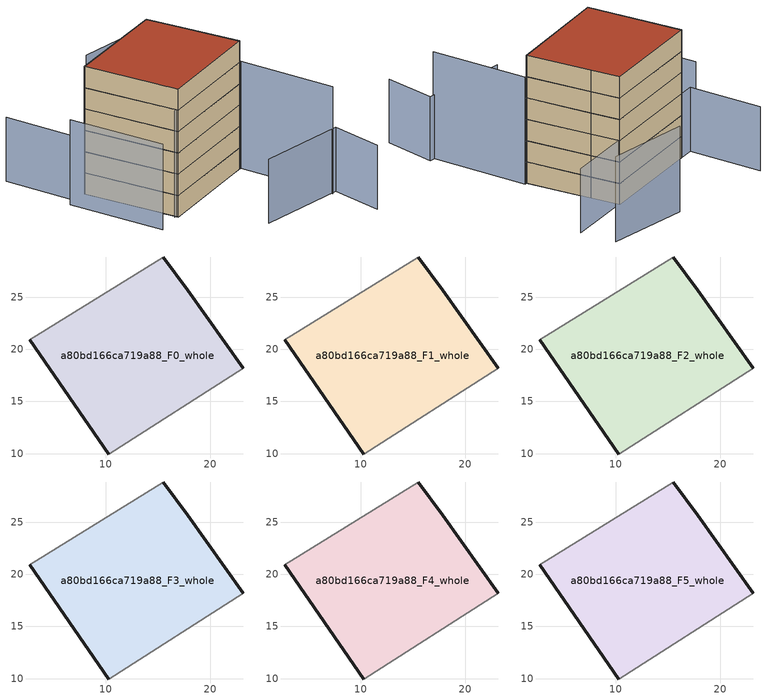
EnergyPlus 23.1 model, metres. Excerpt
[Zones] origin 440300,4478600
a80bd166ca719a88_F0_whole
 floor ground (EU_floor_Construction): 23.16,18.18 17.84,25.64 15.49,28.85 2.71,20.92 10.29,9.96 z0
 wall outside (EU_wall_Construction): 15.49,28.85 17.84,25.64 23.16,18.18 / 10.29,9.96 2.71,20.92 z0:3
 wall adiabatic (EU_wall_Construction): 2.71,20.92 15.49,28.85 / 23.16,18.18 10.29,9.96 z0:3
a80bd166ca719a88_F1_whole
 floor to a80bd166ca719a88_F0_whole (EU_floor_Construction): 23.16,18.18 17.84,25.64 15.49,28.85 2.7,20.92 10.29,9.96 z3
 wall outside (EU_wall_Construction): 15.49,28.85 17.84,25.64 23.16,18.18 / 10.29,9.96 2.71,20.92 z3:6
 wall adiabatic (EU_wall_Construction): 2.71,20.92 15.49,28.85 / 23.16,18.18 10.29,9.96 z3:6
a80bd166ca719a88_F2_whole
 floor to a80bd166ca719a88_F1_whole (EU_floor_Construction): 23.16,18.18 17.84,25.64 15.49,28.85 2.7,20.92 10.29,9.96 z6
 wall outside (EU_wall_Construction): 15.49,28.85 17.84,25.64 23.16,18.18 / 10.29,9.96 2.71,20.92 z6:9
 wall adiabatic (EU_wall_Construction): 2.71,20.92 15.49,28.85 / 23.16,18.18 10.29,9.96 z6:9
a80bd166ca719a88_F3_whole
 floor to a80bd166ca719a88_F2_whole (EU_floor_Construction): 23.16,18.18 17.84,25.64 15.49,28.85 2.7,20.92 10.29,9.96 z9
 wall outside (EU_wall_Construction): 15.49,28.85 17.84,25.64 23.16,18.18 / 10.29,9.96 2.71,20.92 z9:12
 wall adiabatic (EU_wall_Construction): 2.71,20.92 15.49,28.85 / 23.16,18.18 10.29,9.96 z9:12
a80bd166ca719a88_F4_whole
 floor to a80bd166ca719a88_F3_whole (EU_floor_Construction): 23.16,18.18 17.84,25.64 15.49,28.85 2.7,20.92 10.29,9.96 z12
 wall outside (EU_wall_Construction): 15.49,28.85 17.84,25.64 23.16,18.18 / 10.29,9.96 2.71,20.92 z12:15
 wall adiabatic (EU_wall_Construction): 2.71,20.92 15.49,28.85 / 23.16,18.18 10.29,9.96 z12:15
a80bd166ca719a88_F5_whole
 floor to a80bd166ca719a88_F4_whole (EU_floor_Construction): 23.16,18.18 17.84,25.64 15.49,28.85 2.7,20.92 10.29,9.96 z15
 wall outside (EU_wall_Construction): 15.49,28.85 17.84,25.64 23.16,18.18 / 10.29,9.96 2.71,20.92 z15:18
 wall adiabatic (EU_wall_Construction): 2.71,20.92 15.49,28.85 / 23.16,18.18 10.29,9.96 z15:18
 roof outside (EU_roof_Construction): 17.84,25.64 23.16,18.18 10.29,9.96 2.71,20.92 15.49,28.85 z18
shading: 19.58,3.26 31.06,7.21 / 31.06,7.21 33.37,0.49 / 23.35,33.33 0.91,19.8 / 0.91,19.8 -4.38,28.58 z0:9; -0.21,19.14 6.96,7.74 / 20.64,37.64 9.68,33.96 z0:12; 9.83,10.06 23.38,18.33 / 23.38,18.33 30.41,6.81 z0:15
[Building]
EU S2 Campaign: North Axis=0; Terrain=City; Solar Distribution=FullExterior
[Site:Location]
Madrid: Latitude=40.5; Longitude=-3.5; Time Zone=1; Elevation=609
[SizingPeriod:WeatherFileDays]
AnnualSizingPeriod: Begin Month=1; Begin Day of Month=1; End Month=12; End Day of Month=31; Day of Week for Start Day=Monday; Use Weather File Daylight Saving Period=No; Use Weather File Rain and Snow Indicators=No
[MATERIAL]
EU_InternalMass_Material: Roughness=MediumRough; Thickness=0.1; Conductivity=1; Density=1800; Specific Heat=900; Thermal Absorptance=0.9; Solar Absorptance=0.7; Visible Absorptance=0.7
[MATERIAL:NOMASS] Roughness=MediumRough; Thermal Absorptance=0.9; Solar Absorptance=0.7; Visible Absorptance=0.7
Name | Thermal Resistance
EU_wall_NoMass | 1.60022
EU_roof_NoMass | 1.57597
EU_floor_NoMass | 0.470652
[CONSTRUCTION]
EU_wall_Construction: EU_wall_NoMass
EU_roof_Construction: EU_roof_NoMass
EU_floor_Construction: EU_floor_NoMass
EU_InternalMass_Construction: EU_InternalMass_Material
[ZONE] Type=1; Multiplier=1; Ceiling Height=autocalculate; Volume=601.805; Floor Area=autocalculate; Part of Total Floor Area=Yes
a80bd166ca719a88_F0_whole; a80bd166ca719a88_F1_whole; a80bd166ca719a88_F2_whole; a80bd166ca719a88_F3_whole; a80bd166ca719a88_F4_whole; a80bd166ca719a88_F5_whole
[INTERNALMASS] Construction=EU_InternalMass_Construction; Surface Area=200.602
Name | Zone or ZoneList
a80bd166ca719a88_F0_whole_EU_InternalMass | a80bd166ca719a88_F0_whole
a80bd166ca719a88_F1_whole_EU_InternalMass | a80bd166ca719a88_F1_whole
a80bd166ca719a88_F2_whole_EU_InternalMass | a80bd166ca719a88_F2_whole
a80bd166ca719a88_F3_whole_EU_InternalMass | a80bd166ca719a88_F3_whole
a80bd166ca719a88_F4_whole_EU_InternalMass | a80bd166ca719a88_F4_whole
a80bd166ca719a88_F5_whole_EU_InternalMass | a80bd166ca719a88_F5_whole
[OTHEREQUIPMENT] Fuel Type=Electricity; Design Level Calculation Method=Watts/Area; Power per Zone Floor Area=1; Fraction Latent=0; Fraction Radiant=0; Fraction Lost=0; Carbon Dioxide Generation Rate=0; EndUse Subcategory=EU_Step8_InternalGains
Name | Zone or ZoneList or Space or SpaceList | Schedule
EU_Step8_InternalGain_a80bd166ca719a88_F0_whole_f000 | a80bd166ca719a88_F0_whole | EU_Step8_GainSchedule_a80bd166ca719a88_F0_whole_f000
EU_Step8_InternalGain_a80bd166ca719a88_F1_whole_f000 | a80bd166ca719a88_F1_whole | EU_Step8_GainSchedule_a80bd166ca719a88_F1_whole_f000
EU_Step8_InternalGain_a80bd166ca719a88_F2_whole_f000 | a80bd166ca719a88_F2_whole | EU_Step8_GainSchedule_a80bd166ca719a88_F2_whole_f000
EU_Step8_InternalGain_a80bd166ca719a88_F3_whole_f000 | a80bd166ca719a88_F3_whole | EU_Step8_GainSchedule_a80bd166ca719a88_F3_whole_f000
EU_Step8_InternalGain_a80bd166ca719a88_F4_whole_f000 | a80bd166ca719a88_F4_whole | EU_Step8_GainSchedule_a80bd166ca719a88_F4_whole_f000
EU_Step8_InternalGain_a80bd166ca719a88_F5_whole_f000 | a80bd166ca719a88_F5_whole | EU_Step8_GainSchedule_a80bd166ca719a88_F5_whole_f000
[ZONEVENTILATION:DESIGNFLOWRATE] Schedule=EU_AlwaysOn; Design Flow Rate Calculation Method=AirChanges/Hour; Air Changes per Hour=0.480704; Ventilation Type=Natural; Fan Pressure Rise=0; Fan Total Efficiency=1; Constant Term Coefficient=1; Temperature Term Coefficient=0; Velocity Term Coefficient=0; Velocity Squared Term Coefficient=0; Minimum Indoor Temperature=-100; Maximum Indoor Temperature=100; Delta Temperature=-100; Minimum Outdoor Temperature=-100; Maximum Outdoor Temperature=100; Maximum Wind Speed=40
Name | Zone or ZoneList or Space or SpaceList
EU_ConstantAir_a80bd166ca719a88_F0_whole | a80bd166ca719a88_F0_whole
EU_ConstantAir_a80bd166ca719a88_F1_whole | a80bd166ca719a88_F1_whole
EU_ConstantAir_a80bd166ca719a88_F2_whole | a80bd166ca719a88_F2_whole
EU_ConstantAir_a80bd166ca719a88_F3_whole | a80bd166ca719a88_F3_whole
EU_ConstantAir_a80bd166ca719a88_F4_whole | a80bd166ca719a88_F4_whole
EU_ConstantAir_a80bd166ca719a88_F5_whole | a80bd166ca719a88_F5_whole
[HVACTEMPLATE:THERMOSTAT] Constant Heating Setpoint=20; Constant Cooling Setpoint=50
EU_HeatOnly_a80bd166ca719a88_F0_whole; EU_HeatOnly_a80bd166ca719a88_F1_whole; EU_HeatOnly_a80bd166ca719a88_F2_whole; EU_HeatOnly_a80bd166ca719a88_F3_whole; EU_HeatOnly_a80bd166ca719a88_F4_whole; EU_HeatOnly_a80bd166ca719a88_F5_whole
[HVACTEMPLATE:ZONE:IDEALLOADSAIRSYSTEM] System Availability Schedule=EU_AlwaysOn; Maximum Heating Supply Air Temperature=50; Minimum Cooling Supply Air Temperature=13; Maximum Heating Supply Air Humidity Ratio=0.0156; Minimum Cooling Supply Air Humidity Ratio=0.0077; Heating Limit=NoLimit; Cooling Limit=NoLimit; Heating Availability Schedule=EU_AlwaysOn; Cooling Availability Schedule=EU_CoolingOff; Dehumidification Control Type=ConstantSensibleHeatRatio; Cooling Sensible Heat Ratio=0.7; Dehumidification Setpoint=60; Humidification Control Type=None; Humidification Setpoint=30; Outdoor Air Method=None; Outdoor Air Flow Rate per Person=0.00944; Outdoor Air Flow Rate per Zone Floor Area=0; Outdoor Air Flow Rate per Zone=0; Demand Controlled Ventilation Type=None; Outdoor Air Economizer Type=NoEconomizer; Heat Recovery Type=None; Sensible Heat Recovery Effectiveness=0.7; Latent Heat Recovery Effectiveness=0.65
Name | Template Thermostat
a80bd166ca719a88_F0_whole | EU_HeatOnly_a80bd166ca719a88_F0_whole
a80bd166ca719a88_F1_whole | EU_HeatOnly_a80bd166ca719a88_F1_whole
a80bd166ca719a88_F2_whole | EU_HeatOnly_a80bd166ca719a88_F2_whole
a80bd166ca719a88_F3_whole | EU_HeatOnly_a80bd166ca719a88_F3_whole
a80bd166ca719a88_F4_whole | EU_HeatOnly_a80bd166ca719a88_F4_whole
a80bd166ca719a88_F5_whole | EU_HeatOnly_a80bd166ca719a88_F5_whole
[SIZING:ZONE] Zone Cooling Design Supply Air Temperature Input Method=SupplyAirTemperature; Zone Cooling Design Supply Air Temperature=13; Zone Heating Design Supply Air Temperature Input Method=SupplyAirTemperature; Zone Heating Design Supply Air Temperature=50; Zone Cooling Design Supply Air Humidity Ratio=0.008; Zone Heating Design Supply Air Humidity Ratio=0.008; Cooling Design Air Flow Method=DesignDay; Cooling Design Air Flow Rate=0; Cooling Minimum Air Flow per Zone Floor Area=0.000762; Cooling Minimum Air Flow=0; Cooling Minimum Air Flow Fraction=0.2; Heating Design Air Flow Method=DesignDay; Heating Design Air Flow Rate=0; Heating Maximum Air Flow per Zone Floor Area=0.002032; Heating Maximum Air Flow=0.141576; Heating Maximum Air Flow Fraction=0.3; Account for Dedicated Outdoor Air System=No; Dedicated Outdoor Air System Control Strategy=NeutralSupplyAir; Dedicated Outdoor Air Low Setpoint Temperature for Design=autosize; Dedicated Outdoor Air High Setpoint Temperature for Design=autosize; Zone Load Sizing Method=Sensible Load Only No Latent Load; Zone Latent Cooling Design Supply Air Humidity Ratio Input Method=HumidityRatioDifference; Zone Cooling Design Supply Air Humidity Ratio Difference=0.005; Zone Latent Heating Design Supply Air Humidity Ratio Input Method=HumidityRatioDifference; Zone Humidification Design Supply Air Humidity Ratio Difference=0.005
a80bd166ca719a88_F0_whole; a80bd166ca719a88_F1_whole; a80bd166ca719a88_F2_whole; a80bd166ca719a88_F3_whole; a80bd166ca719a88_F4_whole; a80bd166ca719a88_F5_whole
[SCHEDULE:CONSTANT]
Name | Hourly Value
EU_AlwaysOn | 1
EU_CoolingOff | 0
[SCHEDULE:FILE] Column Number=1; Rows to Skip at Top=0; Number of Hours of Data=8760; Column Separator=Comma; Interpolate to Timestep=No; Minutes per Item=60; Adjust Schedule for Daylight Savings=Yes
Name | File
EU_Step8_GainSchedule_a80bd166ca719a88_F0_whole_f000 | ../../schedules/a80bd166ca719a88/a80bd166ca719a88_F0_whole_f000_gain.csv
EU_Step8_GainSchedule_a80bd166ca719a88_F1_whole_f000 | ../../schedules/a80bd166ca719a88/a80bd166ca719a88_F1_whole_f000_gain.csv
EU_Step8_GainSchedule_a80bd166ca719a88_F2_whole_f000 | ../../schedules/a80bd166ca719a88/a80bd166ca719a88_F2_whole_f000_gain.csv
EU_Step8_GainSchedule_a80bd166ca719a88_F3_whole_f000 | ../../schedules/a80bd166ca719a88/a80bd166ca719a88_F3_whole_f000_gain.csv
EU_Step8_GainSchedule_a80bd166ca719a88_F4_whole_f000 | ../../schedules/a80bd166ca719a88/a80bd166ca719a88_F4_whole_f000_gain.csv
EU_Step8_GainSchedule_a80bd166ca719a88_F5_whole_f000 | ../../schedules/a80bd166ca719a88/a80bd166ca719a88_F5_whole_f000_gain.csv
